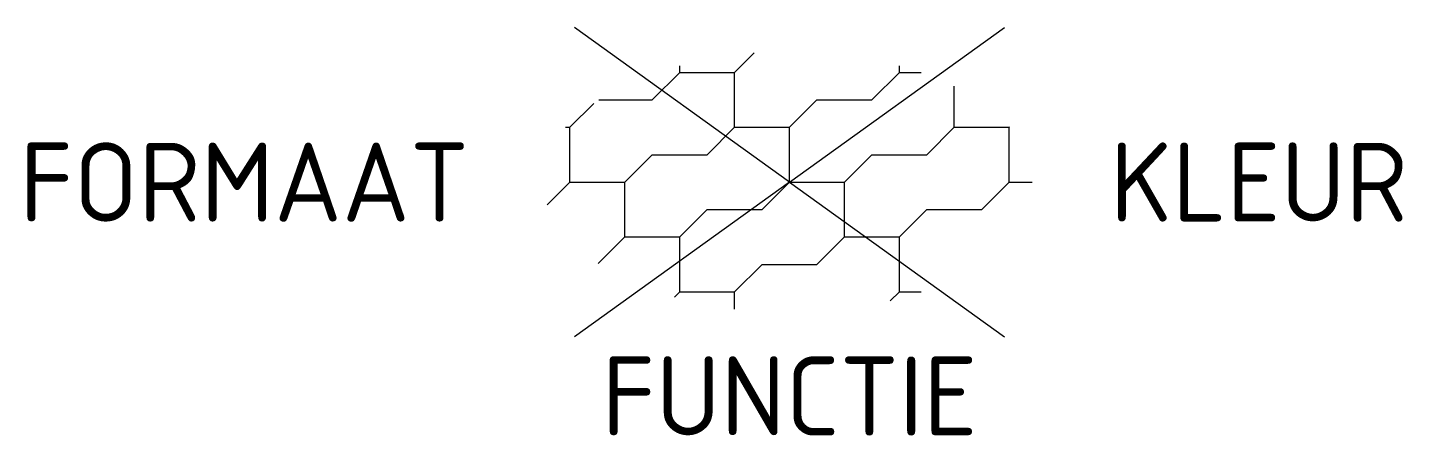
# Model space of a CAD drawing. Extents: x -17.4 to 14, y -5.8 to 3.5.
import ezdxf
from ezdxf.enums import TextEntityAlignment as Align

# ---------------------------------------------------------------- set-up
doc = ezdxf.new("R2010")
doc.units = 0
doc.styles.add('NLCS-ISO', font='NLCS-ISO.ttf')

msp = doc.modelspace()

# ---------------------------------------------------------------- linework, layer by layer
for p, q in [((0, 0), (-4.895, 3.524)), ((0, 0), (4.895, 3.524)), ((-1.25, 2.5), (-0.807, 2.943)), ((-2.5, 2.5), (-2.5, 2.653)), ((2.5, 2.5), (2.5, 2.653)), ((-3.125, 1.875), (-2.5, 2.5)), ((-2.5, 2.5), (-1.25, 2.5)), ((-1.25, 1.25), (-1.25, 2.5)), ((1.875, 1.875), (2.5, 2.5)), ((2.5, 2.5), (2.995, 2.5)), ((3.75, 1.25), (3.75, 2.185)), ((-5, 1.25), (-4.46, 1.79)), ((-4.346, 1.875), (-3.125, 1.875)), ((0, 1.25), (0.625, 1.875)), ((0.625, 1.875), (1.875, 1.875)), ((5, 1.25), (5.007, 1.257)), ((-5.103, 1.25), (-5, 1.25)), ((-5, 0), (-5, 1.25)), ((-5, 1.25), (-5, 1.25)), ((-1.875, 0.625), (-1.25, 1.25)), ((-1.25, 1.25), (0, 1.25)), ((0, 0), (0, 1.25)), ((0, 1.25), (0, 1.25)), ((3.125, 0.625), (3.75, 1.25)), ((3.75, 1.25), (5, 1.25)), ((5, 0), (5, 1.25)), ((5, 1.25), (5, 1.25)), ((-3.75, 0), (-3.125, 0.625)), ((-3.125, 0.625), (-1.875, 0.625)), ((1.25, 0), (1.875, 0.625)), ((1.875, 0.625), (3.125, 0.625)), ((-5.52, -0.52), (-5, 0)), ((-5, 0), (-5, 0)), ((-5, 0), (-3.75, 0)), ((0, 0), (-4.895, -3.524)), ((-0.625, -0.625), (0, 0)), ((0, 0), (0, 0)), ((0, 0), (1.25, 0)), ((0, 0), (4.895, -3.524)), ((4.375, -0.625), (5, 0)), ((5, 0), (5, 0)), ((5, 0), (5.525, 0)), ((-3.75, -1.25), (-3.75, 0)), ((1.25, -1.25), (1.25, 0)), ((-2.5, -1.25), (-1.875, -0.625)), ((-1.875, -0.625), (-0.625, -0.625)), ((2.5, -1.25), (3.125, -0.625)), ((3.125, -0.625), (4.375, -0.625)), ((-4.358, -1.858), (-3.75, -1.25)), ((-3.75, -1.25), (-2.5, -1.25)), ((-2.5, -2.5), (-2.5, -1.25)), ((0.625, -1.875), (1.25, -1.25)), ((1.25, -1.25), (2.5, -1.25)), ((2.5, -2.5), (2.5, -1.25)), ((-1.25, -2.5), (-0.625, -1.875)), ((-0.625, -1.875), (0, -1.875)), ((0, -1.875), (0.625, -1.875)), ((-2.623, -2.623), (-2.5, -2.5)), ((-2.5, -2.5), (-1.25, -2.5)), ((-1.25, -2.898), (-1.25, -2.5)), ((2.293, -2.707), (2.5, -2.5)), ((2.5, -2.5), (2.995, -2.5))]:
    msp.add_line(p, q)

# ---------------------------------------------------------------- texts
at = {"style": 'NLCS-ISO'}
msp.add_attdef('FORMAAT', text='', height=1.8, dxfattribs=at).set_placement((-7.295, 0.001), align=Align.MIDDLE_RIGHT)
msp.add_attdef('KLEUR', text='', height=1.8, dxfattribs=at).set_placement((7.295, 0), align=Align.MIDDLE_LEFT)
at = {"style": 'NLCS-ISO', "flags": 1}
msp.add_attdef('FUNCTIE', text='', height=1.8, dxfattribs=at).set_placement((0, -3.975), align=Align.TOP_CENTER)

doc.saveas('drawing.dxf')
